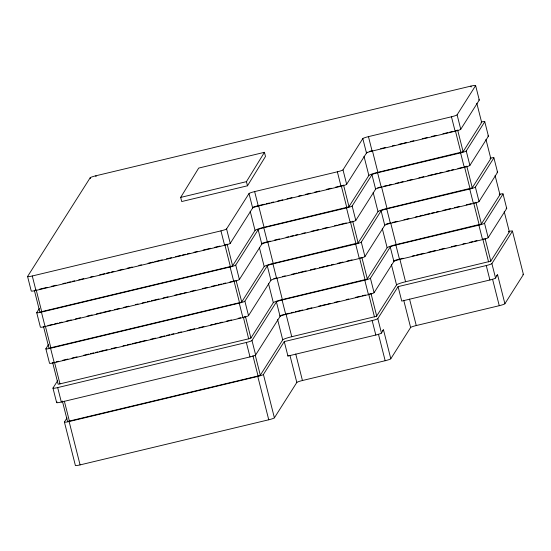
<?xml version="1.0" encoding="UTF-8"?>
<svg xmlns="http://www.w3.org/2000/svg" width="551" height="551" viewBox="0 0 551 551"><rect width="100%" height="100%" fill="white"/><g stroke="black" fill="none" stroke-linecap="round" stroke-linejoin="round"><path stroke-width="0.83" d="M34.541 291.038L39.817 311.928L40.443 311.928L230.945 266.415L232.598 265.809L255.044 230.428A8.575 0.957 -14.2 0 1 264.06 227.281L348.824 206.859L368.853 175.466A8.575 0.957 -14.2 0 1 377.876 172.325L463.067 151.752L481.67 122.439L476.815 103.292M352.695 221.171L358.116 242.908L378 211.598A8.575 0.957 -14.2 0 1 387.016 208.45L472.207 187.884L490.817 158.571L485.954 139.424M52.62 362.468L58.103 384.143L58.578 384.205L249.231 338.679L250.912 338.038L273.33 302.692A8.575 0.957 -14.2 0 1 282.346 299.544L367.111 279.123L387.139 247.73A8.575 0.957 -14.2 0 1 396.162 244.582L481.347 224.009L499.957 194.703L495.094 175.549M62.373 401.032L67.498 421.329L68.131 421.35L258.633 375.844L260.313 375.203L282.732 339.857A8.575 0.957 -14.2 0 1 291.755 336.709L376.512 316.288L396.548 284.895A8.575 0.957 -14.2 0 1 405.564 281.747L490.755 261.174L509.358 231.868L504.22 211.612M180.666 197.41L198.691 168.076L264.446 152.317L265.492 156.45L247.475 185.79L181.713 201.542L180.666 197.41L246.428 181.658L264.446 152.317M27.571 276.492L90.185 177.759A5.358 0.599 -14.2 0 1 95.826 175.79L470.912 86.101A5.358 0.599 -14.2 0 1 475.63 85.591L479.28 100.048L460.753 129.265A5.358 0.599 -14.2 0 1 455.112 131.234L372.111 151.077A5.358 0.599 -14.2 0 0 366.477 153.047L346.655 184.296A5.358 0.599 -14.2 0 1 341.021 186.266L258.302 206.04A5.358 0.599 -14.2 0 0 252.661 208.009L230.242 243.356A5.358 0.599 -14.2 0 1 224.608 245.326L35.939 290.439A5.358 0.599 -14.2 0 1 31.228 290.949L27.571 276.492A5.358 0.599 -14.2 0 0 32.282 275.982L220.951 230.869A5.358 0.599 -14.2 0 0 226.585 228.906L249.004 193.559A5.358 0.599 -14.2 0 1 254.645 191.59L337.364 171.809A5.358 0.599 -14.2 0 0 343.004 169.846L362.82 138.597A5.358 0.599 -14.2 0 1 368.454 136.627L451.455 116.784A5.358 0.599 -14.2 0 0 457.096 114.815L475.63 85.591M481.464 121.923A5.358 0.599 -14.2 0 1 484.77 121.723L488.427 136.18L469.893 165.396A5.358 0.599 -14.2 0 1 464.259 167.366L381.258 187.209A5.358 0.599 -14.2 0 0 375.617 189.179L355.801 220.428A5.358 0.599 -14.2 0 1 350.16 222.39L267.442 242.171A5.358 0.599 -14.2 0 0 261.808 244.141L239.389 279.488A5.358 0.599 -14.2 0 1 233.748 281.458L45.086 326.571A5.358 0.599 -14.2 0 1 40.368 327.074L36.71 312.624L39.321 308.512M490.135 158.151A5.358 0.599 -14.2 0 1 493.91 157.855L497.567 172.305L479.039 201.528A5.358 0.599 -14.2 0 1 473.399 203.498L390.397 223.341A5.358 0.599 -14.2 0 0 384.763 225.311L364.941 256.559A5.358 0.599 -14.2 0 1 359.307 258.522L276.588 278.303A5.358 0.599 -14.2 0 0 270.947 280.273L248.529 315.62A5.358 0.599 -14.2 0 1 242.895 317.583L54.225 362.696A5.358 0.599 -14.2 0 1 49.514 363.205L45.857 348.755L48.46 344.644M499.275 194.283A5.358 0.599 -14.2 0 1 503.056 193.986L506.713 208.436L488.179 237.66A5.358 0.599 -14.2 0 1 482.545 239.63L399.544 259.473A5.358 0.599 -14.2 0 0 393.903 261.443L374.088 292.691A5.358 0.599 -14.2 0 1 368.447 294.654L285.728 314.435A5.358 0.599 -14.2 0 0 280.087 316.405L255.636 354.954A5.358 0.599 -14.2 0 1 250.002 356.924L61.333 402.037A5.358 0.599 -14.2 0 1 56.622 402.547L52.965 388.09L57.607 380.775M56.622 402.547L57.001 401.941M508.676 231.448A5.358 0.599 -14.2 0 1 512.458 231.151L523.429 274.508L504.895 303.732A5.358 0.599 -14.2 0 1 499.261 305.695L416.26 325.545A5.358 0.599 -14.2 0 0 410.619 327.508L390.804 358.756A5.358 0.599 -14.2 0 1 385.163 360.726L302.444 380.507A5.358 0.599 -14.2 0 0 296.81 382.47L274.391 417.816A5.358 0.599 -14.2 0 1 268.75 419.786L80.088 464.899A5.358 0.599 -14.2 0 1 75.37 465.409L64.405 422.052L67.008 417.94M36.71 312.624A5.358 0.599 -14.2 0 0 41.428 312.114L230.091 267.001A5.358 0.599 -14.2 0 0 235.732 265.038L258.15 229.684A5.358 0.599 -14.2 0 1 263.784 227.721L346.503 207.941A5.358 0.599 -14.2 0 0 352.144 205.978L371.959 174.722A5.358 0.599 -14.2 0 1 377.6 172.759L460.602 152.909A5.358 0.599 -14.2 0 0 466.236 150.946L484.77 121.723M43.474 326.337L48.949 348.039L49.438 348.074L240.091 302.547L241.744 301.941L264.184 266.56A8.575 0.957 -14.2 0 1 273.206 263.412L358.116 242.908M45.857 348.755A5.358 0.599 -14.2 0 0 50.568 348.246L239.237 303.133A5.358 0.599 -14.2 0 0 244.871 301.17L267.29 265.816A5.358 0.599 -14.2 0 1 272.931 263.853L355.65 244.072A5.358 0.599 -14.2 0 0 361.284 242.109L381.106 210.854A5.358 0.599 -14.2 0 1 386.74 208.891L469.741 189.041A5.358 0.599 -14.2 0 0 475.382 187.078L493.91 157.855M52.965 388.09A5.358 0.599 -14.2 0 0 57.676 387.587L246.345 342.474A5.358 0.599 -14.2 0 0 251.979 340.504L276.43 301.948A5.358 0.599 -14.2 0 1 282.071 299.985L364.79 280.204A5.358 0.599 -14.2 0 0 370.43 278.234L390.246 246.986A5.358 0.599 -14.2 0 1 395.887 245.023L478.888 225.173A5.358 0.599 -14.2 0 0 484.522 223.21L503.056 193.986M64.405 422.052A5.358 0.599 -14.2 0 0 69.116 421.543L257.778 376.429A5.358 0.599 -14.2 0 0 263.419 374.46L284.268 341.592L372.159 320.572A5.358 0.599 -14.2 0 0 377.8 318.609L398.077 286.63L486.257 265.548A5.358 0.599 -14.2 0 0 491.891 263.578L512.458 231.151M284.268 341.592L287.925 356.042L288.118 355.732M287.925 356.042L375.816 335.029A5.358 0.599 -14.2 0 0 381.457 333.059L383.489 329.856L390.804 358.756M398.077 286.63L401.734 301.08L489.915 279.998A5.358 0.599 -14.2 0 0 495.549 278.028L497.581 274.825L504.895 303.732M232.598 265.809L227.143 244.1M241.744 301.941L236.069 280.376M349.01 206.749L343.555 185.04M463.109 151.718L457.647 130.008M490.796 261.14L485.073 238.404M466.477 166.333L466.787 166.14L472.276 187.822M245.105 316.55L244.334 316.832M370.541 293.669L370.981 293.435L376.726 316.143M475.492 202.513L474.645 202.796M457.068 130.305L456.552 130.477M226.557 244.396L225.662 244.685M361.256 257.592L360.554 257.827M342.818 185.391L341.875 185.68M483.985 238.872L483.007 239.141M465.505 166.671L464.72 166.884M235.001 280.755L234.03 281.017L239.513 302.699M369.7 293.959L368.915 294.172M351.214 221.757L350.443 221.957L355.925 243.638M243.356 317.1L248.653 338.831M380.693 148.66L385.672 147.468M392.312 145.877L394.798 145.285M398.952 144.293L402.271 143.501M403.931 143.102L406.424 142.509M410.571 141.511L413.891 140.719M422.19 138.735L427.17 137.543M431.323 136.552L436.302 135.36M442.942 133.776L447.922 132.584M449.582 132.185L452.901 131.393M259.411 205.406L264.425 204.207M266.099 203.808L269.439 203.009M271.113 202.61L273.62 202.01M277.794 201.012L282.808 199.813M286.988 198.815L292.002 197.616M298.683 196.018L301.19 195.412M305.371 194.413L310.385 193.215M314.559 192.216L319.573 191.018M326.261 189.42L331.268 188.222M335.449 187.223L340.463 186.024M384.026 186.176L387.346 185.384M389.006 184.991L391.492 184.392M395.646 183.4L398.965 182.608M400.625 182.209L403.112 181.616M407.265 180.625L412.244 179.433M418.884 177.842L423.864 176.651M428.017 175.659L432.996 174.467M434.656 174.075L437.976 173.276M439.636 172.883L442.122 172.284M446.276 171.292L449.595 170.5M451.255 170.101L453.742 169.508M457.895 168.516L462.874 167.325M39.555 289.199L47.069 287.402M51.243 286.403L56.25 285.211M62.931 283.613L65.438 283.014M67.105 282.615L70.445 281.816M72.112 281.416L74.619 280.817M78.793 279.818L83.8 278.62M90.481 277.022L92.988 276.423M99.662 274.832L104.669 273.633M106.343 273.234L109.683 272.435M111.35 272.036L113.857 271.436M118.031 270.438L123.038 269.239M127.212 268.241L132.219 267.042M138.9 265.444L141.407 264.845M148.081 263.254L153.088 262.056M154.762 261.656L162.276 259.858M166.45 258.86L171.457 257.661M175.631 256.663L180.638 255.464M182.312 255.065L185.646 254.266M187.319 253.866L189.82 253.267M194 252.275L197.334 251.476M203.181 250.078L210.696 248.281M214.869 247.282L219.877 246.083M261.649 243.48A8.575 0.957 -14.2 0 1 267.717 241.737L270.224 241.138M274.405 240.14L279.419 238.941M286.1 237.343L288.607 236.744M290.281 236.345L293.621 235.546M295.295 235.146L297.802 234.547M301.976 233.541L305.323 232.742M311.17 231.344L318.692 229.547M322.865 228.548L327.879 227.349M334.567 225.752L337.074 225.152M338.741 224.753L346.262 222.955M392.333 222.508L397.312 221.316M403.959 219.732L408.938 218.54M415.578 216.949L418.064 216.357M419.724 215.958L423.044 215.165M424.704 214.766L429.684 213.574M431.343 213.182L434.663 212.39M436.323 211.99L438.816 211.391M442.97 210.399L450.436 208.615M454.589 207.624L459.568 206.432M466.208 204.848L471.188 203.656M47.868 325.531L52.875 324.332M54.542 323.933L57.883 323.134M59.549 322.734L62.056 322.135M66.23 321.143L71.237 319.945M75.411 318.946L80.425 317.748M87.099 316.15L92.107 314.952M96.287 313.953L101.294 312.754M102.961 312.355L110.475 310.557M114.649 309.566L119.657 308.367M123.83 307.368L128.844 306.17M135.518 304.572L138.025 303.973M142.199 302.974L145.54 302.175M147.207 301.776L149.714 301.177M151.38 300.777L158.895 298.986M163.068 297.988L168.076 296.789M174.757 295.191L177.264 294.592M178.93 294.193L182.271 293.394M183.938 292.994L186.445 292.395M190.618 291.396L195.626 290.198M202.307 288.6L207.314 287.408M211.488 286.41L216.495 285.211M218.168 284.812L221.502 284.013M223.176 283.613L225.676 283.014M229.857 282.016L233.19 281.217M282.711 276.471L285.218 275.872M291.899 274.274L296.913 273.069M298.587 272.669L306.108 270.872M310.282 269.873L315.296 268.674M319.477 267.676L324.491 266.477M326.158 266.078L329.505 265.279M331.172 264.879L333.679 264.28M337.859 263.282L342.874 262.083M347.047 261.084L352.061 259.886M400.646 258.839L403.139 258.24M412.265 256.057L414.758 255.464M416.418 255.065L423.891 253.281M428.037 252.289L435.51 250.505M439.657 249.513L444.636 248.322M451.276 246.731L456.262 245.539M462.902 243.955L465.388 243.356M469.542 242.364L472.861 241.572M474.521 241.173L477.008 240.58M56.174 361.862L58.675 361.263M62.848 360.264L67.863 359.066M72.036 358.067L77.044 356.869M83.724 355.278L88.732 354.079M90.398 353.68L93.739 352.881M95.406 352.482L97.913 351.882M99.586 351.483L107.094 349.685M111.268 348.687L116.282 347.488M122.956 345.89L125.463 345.291M127.129 344.898L130.47 344.099M132.144 343.7L137.151 342.502M138.818 342.102L146.332 340.304M150.506 339.306L155.513 338.107M159.687 337.109L164.701 335.91M166.368 335.511L169.708 334.712M171.375 334.312L173.882 333.72M178.056 332.721L181.396 331.922M187.237 330.524L194.751 328.727M198.925 327.728L203.932 326.529M210.613 324.932L213.12 324.332M214.787 323.933L218.127 323.134M219.794 322.741L222.301 322.142M226.475 321.143L231.482 319.945M238.163 318.347L240.663 317.748M289.344 313.202L286.003 314.001L291.755 336.709M291.018 312.803L293.525 312.203M295.198 311.797L302.719 309.999M306.893 309.001L311.907 307.802M318.595 306.204L321.095 305.605M322.769 305.206L326.109 304.407M327.783 304.007L330.29 303.408M334.471 302.409L339.478 301.211M346.166 299.613L348.673 299.014M355.354 297.416L360.368 296.218M362.041 295.818L365.382 295.019M35.843 290.088L34.954 290.246M53.24 362.51L54.501 362.262L59.99 383.937M481.044 122.425L481.67 122.439M490.183 158.557L490.817 158.571M499.33 194.689L499.957 194.703M508.731 231.847L509.358 231.868M470.912 86.101L471.139 87.003M457.096 114.815L460.753 129.265M466.236 150.946L469.893 165.396M475.382 187.078L479.039 201.528M484.522 223.21L488.179 237.66M491.891 263.578L495.549 278.028M475.933 202.272L481.416 223.954M455.395 130.794L460.877 152.475M464.534 166.925L470.017 188.607M473.674 203.057L479.163 224.739M482.821 239.189L488.565 261.904M451.455 116.784L455.112 131.234M460.602 152.909L464.259 167.366M469.741 189.041L473.399 203.498M478.888 225.173L482.545 239.63M492.573 279.267L499.261 305.695M486.257 265.548L489.915 279.998M377.876 172.325L372.393 150.643A8.575 0.957 -14.2 0 0 369.287 151.456M381.533 186.775L387.016 208.45M396.162 244.582L390.673 222.907A8.575 0.957 -14.2 0 0 386.024 224.181M399.819 259.039L405.564 281.747M368.454 136.627L372.111 151.077M377.6 172.759L381.258 187.209M386.74 208.891L390.397 223.341M395.887 245.023L399.544 259.473M409.572 299.117L416.26 325.545M362.82 138.597L366.477 153.047M371.959 174.722L375.617 189.179M381.106 210.854L384.763 225.311M390.246 246.986L393.903 261.443M403.725 300.254L410.619 327.508M364.004 156.291L368.853 175.466M373.144 192.423L378 211.598M382.291 228.555L387.139 247.73M391.417 264.618L396.548 284.895M343.004 169.846L346.655 184.296M352.144 205.978L355.801 220.428M361.284 242.109L364.941 256.559M370.43 278.234L374.088 292.691M377.8 318.609L381.457 333.059M361.835 257.303L367.324 278.978M341.296 185.825L346.786 207.507M359.583 258.088L365.065 279.763M368.722 294.22L374.473 316.928M337.364 171.809L341.021 186.266M346.503 207.941L350.16 222.39M355.65 244.072L359.307 258.522M364.79 280.204L368.447 294.654M378.461 334.23L385.163 360.726M372.159 320.572L375.816 335.029M258.577 205.606L264.06 227.281M267.717 241.737L273.206 263.412M276.864 277.869L282.346 299.544M254.645 191.59L258.302 206.04M263.784 227.721L267.442 242.171M272.931 263.853L276.588 278.303M282.071 299.985L285.728 314.435M295.742 354.011L302.444 380.507M246.428 181.658L247.475 185.79M249.004 193.559L252.661 208.009M258.15 229.684L261.808 244.141M267.29 265.816L270.947 280.273M276.43 301.948L280.087 316.405M289.95 355.374L296.81 382.47M250.188 211.253L255.044 230.428M259.335 247.385L264.184 266.56M268.475 283.517L273.33 302.692M277.601 319.58L282.732 339.857M226.585 228.906L230.242 243.356M235.732 265.038L239.389 279.488M244.871 301.17L248.529 315.62M263.419 374.46L274.391 417.816M251.979 340.504L255.636 354.954M245.422 316.364L250.912 338.038M255.285 355.333L260.313 375.203M224.884 244.885L230.373 266.567M252.93 355.712L258.061 375.989M220.951 230.869L224.608 245.326M230.091 267.001L233.748 281.458M239.237 303.133L242.895 317.583M257.778 376.429L268.75 419.786M246.345 342.474L250.002 356.924M95.826 175.79L96.053 176.692M90.185 177.759L90.412 178.662M36.221 289.998L41.704 311.68M45.361 326.13L50.844 347.812M64.364 401.231L69.392 421.102M32.282 275.982L35.939 290.439M41.428 312.114L45.086 326.571M50.568 348.246L54.225 362.696M69.116 421.543L80.088 464.899M57.676 387.587L61.333 402.037M478.695 99.848A5.358 0.599 -14.2 0 1 479.28 100.048M366.319 152.386A8.575 0.957 -14.2 0 1 367.007 152.152M253.191 207.114A8.575 0.957 -14.2 0 1 257.827 205.785M487.835 135.98A5.358 0.599 -14.2 0 1 488.427 136.18M377.649 187.815A8.575 0.957 -14.2 0 1 380.011 187.154M496.981 172.112A5.358 0.599 -14.2 0 1 497.567 172.305M273.764 278.675A8.575 0.957 -14.2 0 1 276.113 278.048M279.936 315.737A8.575 0.957 -14.2 0 1 284.488 314.38M393.745 260.781A8.575 0.957 -14.2 0 1 399.069 259.218M506.121 208.244A5.358 0.599 -14.2 0 1 506.713 208.436M522.837 274.308A5.358 0.599 -14.2 0 1 523.429 274.508M497.581 274.825A5.358 0.599 -14.2 0 1 496.485 275.424M383.489 329.856A5.358 0.599 -14.2 0 1 382.394 330.455"/></g></svg>
